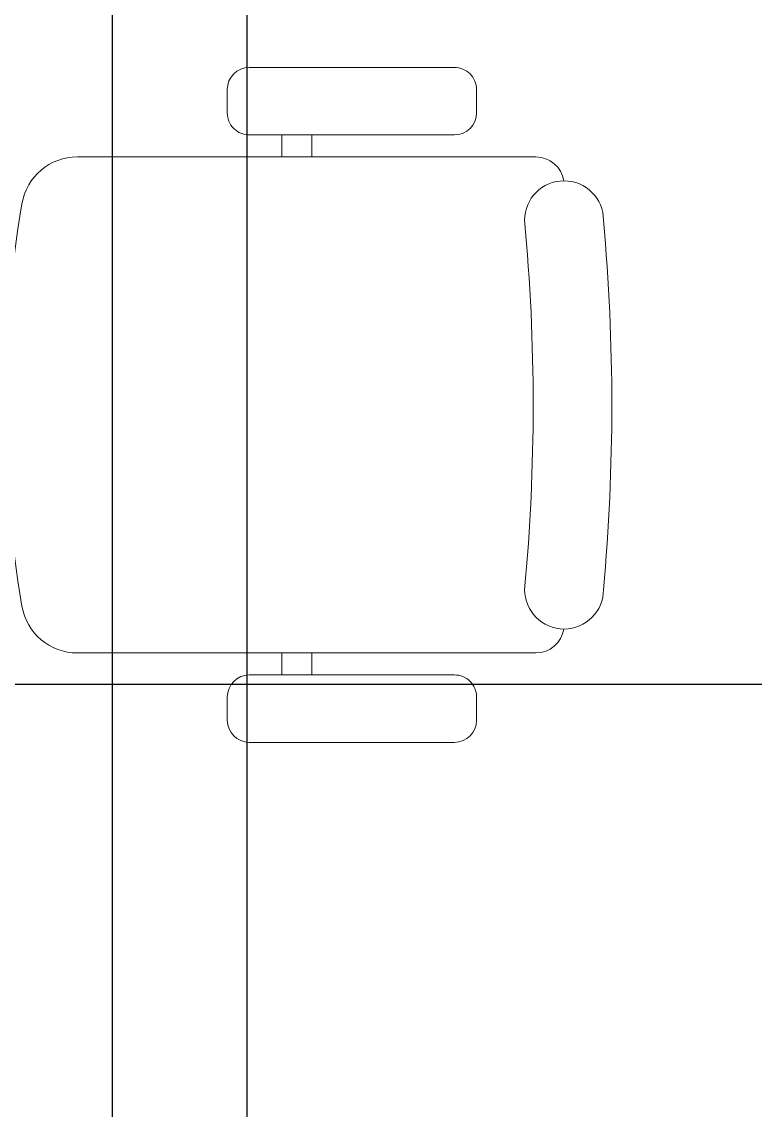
# Model space of a CAD drawing. Extents: x -12260 to 304645, y -29287 to 19916.
# Drawn here: x 25615 to 26268, y 2261 to 3229 of the extents above; entities that cross this region are included whole.
import ezdxf

# ---------------------------------------------------------------- set-up
doc = ezdxf.new("R2010")
doc.units = 0
doc.header["$LTSCALE"] = 0.25
doc.linetypes.add('DASHDOT', pattern=[25.4, 12.7, -6.35, 0, -6.35])
doc.layers.add('01-First Floor$0$FALSE CEILING', color=251, linetype='Continuous')
for name, color, linetype, lineweight in [('01-First Floor$0$LOADING', 253, 'Continuous', 5), ('01-First Floor$0$NEW Wall', 166, 'Continuous', 5), ('E-LITE-CLNG-CNDT', 6, 'DASHDOT', 35)]:
    doc.layers.add(name, color=color, linetype=linetype, lineweight=lineweight)

# ---------------------------------------------------------------- blocks, each defined once
blk = doc.blocks.new('*X76')
at = {"color": 0}
for p, q in [((5, 3), (5, 3)), ((5, 3), (5, 3)), ((5, 3), (5, 3)), ((5, 3), (5, 3)), ((5, 3), (5, 3)), ((5, 3), (5, 3)), ((5, 3), (5, 3)), ((5, 3), (5, 3)), ((5, 3), (5, 3)), ((5, 3), (5, 3)), ((5, 3), (5, 3)), ((5, 3), (5, 3)), ((5, 3), (5, 3)), ((5, 3), (5, 3)), ((5, 3), (5, 3)), ((5, 3), (5, 3)), ((5, 3), (5, 3)), ((5, 3), (5, 3)), ((5, 3), (5, 3)), ((5, 3), (5, 3)), ((5, 3), (5, 3)), ((5, 3), (5, 3)), ((5, 3), (5, 3)), ((5, 3), (5, 3)), ((5, 3), (5, 3)), ((5, 3), (5, 3)), ((5, 3), (5, 3)), ((5, 3), (5, 3)), ((5, 3), (5, 3)), ((5, 3), (5, 3)), ((5, 3), (5, 3)), ((5, 3), (5, 3)), ((5, 3), (5, 3)), ((5, 3), (5, 3)), ((5, 3), (5, 3)), ((5, 3), (5, 3)), ((5, 3), (5, 3)), ((5, 3), (5, 3)), ((5, 3), (5, 3)), ((5, 3), (5, 3)), ((5, 3), (5, 3)), ((5, 3), (5, 3)), ((5, 3), (5, 3)), ((5, 3), (5, 3)), ((5, 3), (5, 3)), ((5, 3), (5, 3)), ((5, 3), (5, 3)), ((5, 3), (5, 3)), ((5, 3), (5, 3)), ((5, 3), (5, 3)), ((5, 3), (5, 3)), ((5, 3), (5, 3)), ((5, 3), (5, 3)), ((5, 3), (5, 3)), ((5, 3), (5, 3)), ((5, 3), (5, 3)), ((5, 3), (5, 3)), ((5, 3), (5, 3)), ((5, 3), (5, 3)), ((5, 3), (5, 3)), ((5, 3), (5, 3)), ((5, 3), (5, 3)), ((5, 3), (5, 3)), ((5, 3), (5, 3)), ((5, 3), (5, 3)), ((5, 3), (5, 3)), ((6, 3), (5, 3)), ((5, 3), (5, 3)), ((6, 3), (5, 3)), ((5, 3), (5, 3)), ((6, 3), (5, 3)), ((5, 3), (5, 3)), ((6, 3), (5, 3)), ((5, 3), (5, 3)), ((5, 3), (5, 3)), ((5, 3), (5, 3)), ((5, 3), (5, 3)), ((5, 3), (5, 3)), ((5, 3), (5, 3)), ((5, 3), (5, 3)), ((5, 3), (5, 3)), ((5, 3), (5, 3)), ((5, 3), (5, 3)), ((5, 3), (5, 3)), ((5, 3), (5, 3)), ((5, 3), (5, 3)), ((5, 3), (5, 3)), ((5, 3), (5, 3)), ((5, 3), (5, 3)), ((5, 3), (5, 3)), ((5, 3), (5, 3)), ((5, 3), (5, 3)), ((5, 3), (5, 3)), ((5, 3), (5, 3)), ((5, 3), (5, 3)), ((5, 3), (5, 3)), ((6, 3), (6, 3)), ((6, 3), (6, 3)), ((6, 3), (6, 3)), ((6, 3), (6, 3)), ((6, 3), (6, 3)), ((6, 3), (6, 3)), ((6, 3), (6, 3)), ((6, 3), (6, 3)), ((6, 3), (6, 3)), ((6, 3), (6, 3)), ((6, 3), (6, 3)), ((6, 3), (6, 3)), ((6, 3), (6, 3)), ((6, 3), (6, 3)), ((6, 3), (6, 3)), ((6, 3), (6, 3)), ((6, 3), (6, 3)), ((6, 3), (6, 3)), ((6, 3), (6, 3)), ((6, 3), (6, 3)), ((6, 3), (6, 3)), ((6, 3), (6, 3)), ((6, 3), (6, 3)), ((6, 3), (6, 3)), ((6, 3), (6, 3)), ((6, 3), (6, 3)), ((6, 3), (6, 3)), ((6, 3), (6, 3)), ((6, 3), (6, 3)), ((6, 3), (6, 3)), ((6, 3), (6, 3)), ((6, 3), (6, 3)), ((6, 3), (6, 3)), ((6, 3), (6, 3)), ((6, 3), (6, 3)), ((6, 3), (6, 3)), ((6, 3), (6, 3)), ((6, 3), (6, 3)), ((6, 3), (6, 3)), ((6, 3), (6, 3)), ((6, 3), (6, 3)), ((6, 3), (6, 3)), ((6, 3), (6, 3)), ((6, 3), (6, 3)), ((6, 3), (6, 3)), ((6, 3), (6, 3)), ((6, 3), (6, 3)), ((6, 3), (6, 3)), ((6, 3), (6, 3)), ((6, 3), (6, 3)), ((6, 3), (6, 3)), ((6, 3), (6, 3)), ((6, 3), (6, 3)), ((6, 3), (6, 3)), ((6, 3), (6, 3)), ((6, 3), (6, 3)), ((6, 3), (6, 3)), ((6, 3), (6, 3)), ((6, 3), (6, 3)), ((6, 3), (6, 3)), ((6, 3), (6, 3)), ((6, 3), (6, 3)), ((6, 3), (6, 3)), ((6, 3), (6, 3)), ((6, 3), (6, 3)), ((6, 3), (6, 3)), ((6, 3), (6, 3)), ((6, 3), (6, 3)), ((6, 3), (6, 3)), ((6, 3), (6, 3)), ((6, 3), (6, 3)), ((6, 3), (6, 3)), ((6, 3), (6, 3)), ((6, 3), (6, 3)), ((6, 3), (6, 3)), ((6, 3), (6, 3)), ((6, 3), (6, 3)), ((6, 3), (6, 3)), ((6, 3), (6, 3)), ((6, 3), (6, 3)), ((6, 3), (6, 3)), ((6, 3), (6, 3)), ((6, 3), (6, 3)), ((6, 3), (6, 3)), ((6, 3), (6, 3)), ((6, 3), (6, 3)), ((6, 3), (6, 3)), ((6, 3), (6, 3)), ((6, 3), (6, 3)), ((6, 3), (6, 3)), ((6, 3), (6, 3)), ((6, 3), (6, 3)), ((6, 3), (6, 3)), ((6, 3), (6, 3)), ((6, 3), (6, 3)), ((6, 3), (6, 3)), ((6, 3), (6, 3)), ((6, 3), (6, 3)), ((6, 3), (6, 3)), ((6, 3), (6, 3)), ((6, 3), (6, 3)), ((6, 3), (6, 3)), ((6, 3), (6, 3)), ((6, 3), (6, 3)), ((6, 3), (6, 3)), ((6, 3), (6, 3)), ((6, 3), (6, 3)), ((6, 3), (6, 3)), ((6, 3), (6, 3)), ((6, 3), (6, 3)), ((6, 3), (6, 3)), ((6, 3), (6, 3)), ((6, 3), (6, 3)), ((6, 3), (6, 3)), ((6, 3), (6, 3)), ((6, 3), (6, 3)), ((6, 3), (6, 3)), ((6, 3), (6, 3)), ((6, 3), (6, 3)), ((6, 3), (6, 3)), ((6, 3), (6, 3)), ((6, 3), (6, 3)), ((6, 3), (6, 3)), ((6, 3), (6, 3)), ((6, 3), (6, 3)), ((6, 3), (6, 3)), ((6, 3), (6, 3)), ((6, 3), (6, 3)), ((6, 3), (6, 3)), ((6, 3), (6, 3)), ((6, 3), (6, 3)), ((6, 3), (6, 3)), ((6, 3), (6, 3)), ((6, 3), (6, 3)), ((6, 3), (6, 3)), ((6, 3), (6, 3)), ((6, 3), (6, 3)), ((6, 3), (6, 3)), ((6, 3), (6, 3)), ((6, 3), (6, 3)), ((6, 3), (6, 3)), ((6, 3), (6, 3)), ((6, 3), (6, 3)), ((6, 3), (6, 3)), ((6, 3), (6, 3)), ((6, 3), (6, 3)), ((6, 3), (6, 3)), ((6, 3), (6, 3)), ((6, 3), (6, 3)), ((6, 3), (6, 3)), ((6, 3), (6, 3)), ((6, 3), (6, 3)), ((6, 3), (6, 3)), ((6, 3), (6, 3)), ((6, 3), (6, 3)), ((6, 3), (6, 3)), ((6, 3), (6, 3)), ((6, 3), (6, 3)), ((6, 3), (6, 3)), ((6, 3), (6, 3)), ((6, 3), (6, 3)), ((6, 3), (6, 3)), ((6, 3), (6, 3)), ((6, 3), (6, 3)), ((6, 3), (6, 3)), ((6, 3), (6, 3)), ((6, 3), (6, 3)), ((6, 3), (6, 3)), ((6, 3), (6, 3)), ((6, 3), (6, 3)), ((6, 3), (6, 3)), ((6, 3), (6, 3)), ((6, 3), (6, 3)), ((6, 3), (6, 3)), ((6, 3), (6, 3)), ((6, 3), (6, 3)), ((6, 3), (6, 3)), ((6, 3), (6, 3)), ((6, 3), (6, 3)), ((6, 3), (6, 3)), ((6, 3), (6, 3)), ((6, 3), (6, 3)), ((6, 3), (6, 3)), ((6, 3), (6, 3)), ((6, 3), (6, 3)), ((6, 3), (6, 3)), ((6, 3), (6, 3)), ((6, 3), (6, 3)), ((6, 3), (6, 3)), ((6, 3), (6, 3)), ((6, 3), (6, 3)), ((6, 3), (6, 3)), ((6, 3), (6, 3)), ((6, 3), (6, 3)), ((6, 3), (6, 3)), ((6, 3), (6, 3)), ((6, 3), (6, 3)), ((6, 3), (6, 3)), ((6, 3), (6, 3)), ((6, 3), (6, 3)), ((6, 3), (6, 3)), ((6, 3), (6, 3)), ((6, 3), (6, 3)), ((6, 3), (6, 3)), ((6, 3), (5, 3)), ((6, 3), (5, 3)), ((6, 3), (5, 3)), ((6, 3), (5, 3)), ((6, 3), (5, 3)), ((6, 3), (6, 3)), ((6, 3), (6, 3)), ((6, 3), (6, 3)), ((6, 3), (6, 3)), ((6, 3), (6, 3)), ((6, 3), (6, 3)), ((6, 3), (6, 3)), ((6, 3), (6, 3)), ((6, 3), (6, 3)), ((6, 3), (6, 3)), ((6, 3), (6, 3)), ((6, 3), (6, 3)), ((6, 3), (6, 3)), ((6, 3), (6, 3)), ((6, 3), (6, 3)), ((6, 3), (6, 3)), ((6, 3), (6, 3)), ((6, 3), (6, 3)), ((6, 3), (6, 3)), ((6, 3), (6, 3)), ((6, 3), (6, 3)), ((6, 3), (6, 3)), ((6, 3), (6, 3)), ((6, 3), (6, 3)), ((6, 3), (6, 3)), ((6, 3), (6, 3)), ((6, 3), (6, 3)), ((6, 3), (6, 3)), ((6, 3), (6, 3)), ((6, 3), (6, 3)), ((6, 3), (6, 3)), ((6, 3), (6, 3)), ((6, 3), (6, 3)), ((6, 3), (6, 3)), ((6, 3), (6, 3)), ((6, 3), (6, 3)), ((6, 3), (6, 3)), ((6, 3), (6, 3)), ((6, 3), (6, 3)), ((6, 3), (6, 3)), ((6, 3), (6, 3)), ((6, 3), (6, 3)), ((6, 3), (6, 3)), ((6, 3), (6, 3)), ((6, 3), (6, 3)), ((6, 3), (6, 3)), ((6, 3), (6, 3)), ((6, 3), (6, 3)), ((6, 3), (6, 3)), ((6, 3), (6, 3)), ((6, 3), (6, 3)), ((6, 3), (6, 3)), ((6, 3), (6, 3)), ((6, 3), (6, 3)), ((6, 3), (6, 3)), ((6, 3), (6, 3)), ((6, 3), (6, 3)), ((6, 3), (6, 3)), ((6, 3), (6, 3)), ((6, 3), (6, 3)), ((6, 3), (6, 3)), ((6, 3), (6, 3)), ((6, 3), (6, 3)), ((6, 3), (6, 3)), ((6, 3), (6, 3)), ((6, 3), (6, 3)), ((6, 3), (6, 3)), ((6, 3), (6, 3)), ((6, 3), (6, 3)), ((6, 3), (6, 3)), ((6, 3), (6, 3)), ((6, 3), (6, 3)), ((6, 3), (6, 3)), ((6, 3), (6, 3)), ((6, 3), (6, 3)), ((6, 3), (6, 3)), ((6, 3), (6, 3)), ((6, 3), (6, 3)), ((6, 3), (6, 3)), ((6, 3), (6, 3)), ((6, 3), (6, 3)), ((6, 3), (6, 3)), ((6, 3), (6, 3)), ((6, 3), (6, 3)), ((6, 3), (6, 3)), ((6, 3), (6, 3)), ((6, 3), (6, 3)), ((6, 3), (6, 3)), ((6, 3), (6, 3)), ((6, 3), (6, 3)), ((6, 3), (6, 3)), ((6, 3), (6, 3)), ((6, 3), (6, 3)), ((6, 3), (6, 3)), ((6, 3), (6, 3)), ((6, 3), (6, 3)), ((6, 3), (6, 3)), ((6, 3), (6, 3)), ((6, 3), (6, 3)), ((6, 3), (6, 3)), ((6, 3), (6, 3)), ((6, 3), (6, 3)), ((6, 3), (6, 3)), ((6, 3), (6, 3)), ((6, 3), (6, 3)), ((6, 3), (6, 3)), ((6, 3), (6, 3)), ((6, 3), (6, 3)), ((6, 3), (6, 3)), ((6, 3), (6, 3)), ((6, 3), (6, 3)), ((6, 3), (6, 3)), ((6, 3), (6, 3)), ((6, 3), (6, 3)), ((6, 3), (6, 3)), ((6, 3), (6, 3)), ((6, 3), (6, 3)), ((6, 3), (6, 3)), ((6, 3), (6, 3)), ((6, 3), (6, 3)), ((6, 3), (6, 3)), ((6, 3), (6, 3)), ((6, 3), (6, 3)), ((6, 3), (6, 3)), ((6, 3), (6, 3)), ((6, 3), (6, 3)), ((6, 3), (6, 3)), ((6, 3), (6, 3)), ((6, 3), (6, 3)), ((6, 3), (6, 3)), ((6, 3), (6, 3)), ((6, 3), (6, 3)), ((6, 3), (6, 3)), ((6, 3), (6, 3)), ((6, 3), (6, 3)), ((6, 3), (6, 3)), ((6, 3), (6, 3)), ((6, 3), (6, 3)), ((6, 3), (6, 3)), ((6, 3), (6, 3)), ((6, 3), (6, 3)), ((6, 3), (6, 3)), ((6, 3), (6, 3)), ((6, 3), (6, 3)), ((6, 3), (6, 3)), ((6, 3), (6, 3)), ((6, 3), (6, 3)), ((6, 3), (6, 3)), ((6, 3), (6, 3)), ((6, 3), (6, 3)), ((6, 3), (6, 3)), ((6, 3), (6, 3)), ((6, 3), (6, 3)), ((6, 3), (6, 3)), ((6, 3), (6, 3)), ((6, 3), (6, 3)), ((6, 3), (6, 3)), ((6, 3), (6, 3)), ((6, 3), (6, 3)), ((6, 3), (6, 3)), ((6, 3), (6, 3)), ((6, 3), (6, 3)), ((6, 3), (6, 3)), ((6, 3), (6, 3)), ((6, 3), (6, 3)), ((6, 3), (6, 3)), ((6, 3), (6, 3)), ((6, 3), (6, 3)), ((6, 3), (6, 3)), ((6, 3), (6, 3)), ((6, 3), (6, 3)), ((6, 3), (6, 3)), ((6, 3), (6, 3)), ((6, 3), (6, 3)), ((6, 3), (6, 3)), ((6, 3), (6, 3)), ((6, 3), (6, 3)), ((6, 3), (6, 3)), ((6, 3), (6, 3)), ((6, 3), (6, 3)), ((6, 3), (6, 3)), ((6, 3), (6, 3)), ((6, 3), (6, 3)), ((6, 3), (6, 3)), ((6, 3), (6, 3)), ((6, 3), (6, 3)), ((6, 3), (6, 3)), ((6, 3), (6, 3)), ((6, 3), (6, 3)), ((6, 3), (6, 3)), ((6, 3), (6, 3)), ((6, 3), (6, 3)), ((6, 3), (6, 3)), ((6, 3), (6, 3)), ((6, 3), (6, 3)), ((6, 3), (6, 3)), ((6, 3), (6, 3)), ((6, 3), (6, 3)), ((6, 3), (6, 3)), ((6, 3), (6, 3)), ((6, 3), (6, 3)), ((6, 3), (6, 3)), ((6, 3), (6, 3)), ((6, 3), (6, 3)), ((6, 3), (6, 3)), ((6, 3), (6, 3)), ((6, 3), (6, 3)), ((6, 3), (6, 3)), ((6, 3), (6, 3)), ((6, 3), (6, 3)), ((6, 3), (6, 3)), ((6, 3), (6, 3)), ((6, 3), (6, 3)), ((6, 3), (6, 3)), ((6, 3), (6, 3)), ((6, 3), (6, 3)), ((6, 3), (6, 3)), ((6, 3), (6, 3)), ((6, 3), (6, 3)), ((6, 3), (6, 3)), ((6, 3), (6, 3)), ((6, 3), (6, 3)), ((6, 3), (6, 3)), ((6, 3), (6, 3)), ((6, 3), (6, 3)), ((6, 3), (6, 3)), ((6, 3), (6, 3)), ((6, 3), (6, 3)), ((6, 3), (6, 3)), ((6, 3), (6, 3)), ((6, 3), (6, 3)), ((6, 3), (6, 3)), ((6, 3), (6, 3)), ((6, 3), (6, 3)), ((6, 3), (6, 3)), ((6, 3), (6, 3)), ((6, 3), (6, 3)), ((6, 3), (6, 3)), ((6, 3), (6, 3)), ((6, 3), (6, 3)), ((6, 3), (6, 3)), ((6, 3), (6, 3)), ((6, 3), (6, 3)), ((6, 3), (6, 3)), ((6, 3), (6, 3)), ((6, 3), (6, 3)), ((6, 3), (6, 3)), ((6, 3), (6, 3)), ((6, 3), (6, 3)), ((6, 3), (6, 3)), ((6, 3), (6, 3)), ((6, 3), (6, 3)), ((6, 3), (6, 3)), ((6, 3), (6, 3)), ((6, 3), (6, 3)), ((6, 3), (6, 3)), ((6, 3), (6, 3)), ((6, 3), (6, 3)), ((6, 3), (6, 3)), ((6, 3), (6, 3)), ((6, 3), (6, 3)), ((6, 3), (6, 3)), ((6, 3), (6, 3)), ((6, 3), (6, 3)), ((6, 3), (6, 3)), ((6, 3), (6, 3)), ((6, 3), (6, 3)), ((6, 3), (6, 3)), ((6, 3), (6, 3)), ((6, 3), (6, 3)), ((6, 3), (6, 3)), ((6, 3), (6, 3)), ((6, 3), (6, 3)), ((6, 3), (6, 3)), ((6, 3), (6, 3)), ((6, 3), (6, 3)), ((6, 3), (6, 3)), ((6, 3), (6, 3)), ((6, 3), (6, 3)), ((6, 3), (6, 3)), ((6, 3), (6, 3)), ((6, 3), (6, 3)), ((6, 3), (6, 3)), ((6, 3), (6, 3)), ((6, 3), (6, 3)), ((6, 3), (6, 3)), ((6, 3), (6, 3)), ((6, 3), (6, 3)), ((6, 3), (6, 3)), ((6, 3), (6, 3)), ((6, 3), (6, 3)), ((6, 3), (6, 3)), ((6, 3), (6, 3)), ((6, 3), (6, 3)), ((6, 3), (6, 3)), ((6, 3), (6, 3)), ((6, 3), (6, 3)), ((6, 3), (6, 3)), ((6, 3), (6, 3)), ((6, 3), (6, 3)), ((6, 3), (6, 3)), ((6, 3), (6, 3)), ((6, 3), (6, 3)), ((6, 3), (6, 3)), ((6, 3), (6, 3)), ((6, 3), (6, 3)), ((6, 3), (6, 3)), ((6, 3), (6, 3)), ((6, 3), (6, 3)), ((6, 3), (6, 3)), ((6, 3), (6, 3)), ((6, 3), (6, 3)), ((6, 3), (6, 3)), ((6, 3), (6, 3)), ((6, 3), (6, 3)), ((6, 3), (6, 3)), ((6, 3), (6, 3))]:
    blk.add_line(p, q, dxfattribs=at)
blk = doc.blocks.new('*X77')
at = {"color": 0}
for p, q in [((13, 1), (13, 1)), ((13, 1), (13, 1)), ((13, 1), (13, 1)), ((13, 1), (13, 1)), ((13, 1), (13, 1)), ((13, 1), (13, 1)), ((13, 1), (13, 1)), ((13, 1), (13, 1)), ((13, 1), (13, 1)), ((13, 1), (13, 1)), ((13, 1), (13, 1)), ((13, 1), (13, 1)), ((13, 1), (13, 1)), ((13, 1), (13, 1)), ((13, 1), (13, 1)), ((13, 1), (14, 1)), ((13, 1), (14, 1)), ((13, 1), (14, 1)), ((13, 1), (13, 1)), ((13, 1), (13, 1)), ((13, 1), (13, 1)), ((13, 1), (13, 1)), ((13, 1), (13, 1)), ((13, 1), (13, 1)), ((13, 1), (13, 1)), ((13, 1), (13, 1)), ((13, 1), (13, 1)), ((13, 1), (13, 1)), ((13, 1), (13, 1)), ((13, 1), (13, 1)), ((13, 1), (13, 1)), ((13, 1), (13, 1)), ((13, 1), (13, 1)), ((13, 1), (13, 1)), ((13, 1), (13, 1)), ((13, 1), (13, 1)), ((13, 1), (13, 1)), ((13, 1), (13, 1)), ((13, 1), (13, 1)), ((13, 1), (13, 1)), ((13, 1), (13, 1)), ((13, 1), (13, 1)), ((13, 1), (13, 1)), ((13, 1), (13, 1)), ((13, 1), (13, 1)), ((13, 1), (13, 1)), ((13, 1), (13, 1)), ((13, 1), (13, 1)), ((13, 1), (13, 1)), ((13, 1), (13, 1)), ((13, 1), (13, 1)), ((13, 1), (13, 1)), ((13, 1), (13, 1)), ((13, 1), (13, 1)), ((13, 1), (13, 1)), ((13, 1), (13, 1)), ((13, 1), (13, 1)), ((13, 1), (13, 1)), ((13, 1), (13, 1)), ((13, 1), (13, 1)), ((13, 1), (13, 1)), ((13, 1), (13, 1)), ((13, 1), (13, 1)), ((13, 1), (13, 1)), ((13, 1), (13, 1)), ((13, 1), (13, 1)), ((13, 1), (13, 1)), ((13, 1), (13, 1)), ((13, 1), (13, 1)), ((13, 1), (13, 1)), ((13, 1), (13, 1)), ((13, 1), (13, 1)), ((13, 1), (13, 1)), ((13, 1), (13, 1)), ((13, 1), (13, 1)), ((13, 1), (13, 1)), ((13, 1), (13, 1)), ((13, 1), (13, 1)), ((13, 1), (13, 1)), ((13, 1), (13, 1)), ((13, 1), (13, 1)), ((13, 1), (13, 1)), ((13, 1), (13, 1)), ((13, 1), (13, 1)), ((13, 1), (13, 1)), ((13, 1), (13, 1)), ((13, 1), (13, 1)), ((13, 1), (13, 1)), ((13, 1), (13, 1)), ((13, 1), (13, 1)), ((13, 1), (13, 1)), ((13, 1), (13, 1)), ((13, 1), (13, 1)), ((13, 1), (13, 1)), ((13, 1), (13, 1)), ((13, 1), (13, 1)), ((13, 1), (13, 1)), ((13, 1), (13, 1)), ((13, 1), (13, 1)), ((13, 1), (13, 1)), ((13, 1), (13, 1)), ((13, 1), (13, 1)), ((13, 1), (13, 1)), ((13, 1), (13, 1)), ((13, 1), (13, 1)), ((13, 1), (13, 1)), ((13, 1), (13, 1)), ((13, 1), (13, 1)), ((13, 1), (13, 1)), ((13, 1), (13, 1)), ((13, 1), (13, 1)), ((13, 1), (13, 1)), ((13, 1), (13, 1)), ((13, 1), (13, 1)), ((13, 1), (13, 1)), ((13, 1), (13, 1)), ((13, 1), (13, 1)), ((13, 1), (13, 1)), ((13, 1), (13, 1)), ((13, 1), (13, 1)), ((13, 1), (13, 1)), ((13, 1), (13, 1)), ((13, 1), (13, 1)), ((13, 1), (14, 1)), ((13, 0), (13, 0)), ((13, 0), (13, 0)), ((13, 0), (13, 0)), ((13, 0), (13, 0)), ((13, 0), (13, 0)), ((13, 0), (13, 0)), ((13, 0), (13, 0)), ((13, 0), (13, 0)), ((13, 0), (13, 0)), ((13, 0), (13, 0)), ((13, 0), (13, 0)), ((13, 0), (13, 0)), ((13, 0), (13, 0)), ((13, 0), (13, 0)), ((13, 0), (13, 0)), ((13, 0), (13, 0)), ((13, 0), (13, 0)), ((13, 0), (13, 0)), ((13, 0), (13, 0)), ((13, 0), (13, 0)), ((13, 0), (13, 0)), ((13, 0), (13, 0)), ((13, 0), (13, 0)), ((13, 0), (13, 0)), ((13, 0), (13, 0)), ((13, 0), (13, 0)), ((13, 0), (13, 0)), ((13, 0), (13, 0)), ((13, 0), (13, 0)), ((13, 0), (13, 0)), ((13, 0), (13, 0)), ((13, 0), (13, 0)), ((13, 0), (13, 0)), ((13, 0), (13, 0)), ((13, 0), (13, 0)), ((13, 0), (13, 0)), ((13, 0), (13, 0)), ((13, 0), (13, 0)), ((13, 0), (13, 0)), ((13, 0), (13, 0)), ((13, 0), (13, 0)), ((13, 0), (13, 0)), ((13, 0), (13, 0)), ((13, 0), (13, 0)), ((13, 0), (13, 0)), ((13, 0), (13, 0)), ((13, 0), (13, 0)), ((13, 0), (13, 0)), ((13, 0), (14, 0)), ((13, 0), (14, 0)), ((13, 0), (13, 0)), ((13, 0), (14, 0)), ((14, 1), (14, 1)), ((14, 1), (14, 1)), ((14, 1), (14, 1)), ((14, 1), (14, 1)), ((14, 1), (14, 1)), ((14, 1), (14, 1)), ((14, 1), (14, 1)), ((14, 1), (14, 1)), ((14, 1), (14, 1)), ((14, 1), (14, 1)), ((14, 1), (14, 1)), ((14, 1), (14, 1)), ((14, 1), (14, 1)), ((14, 1), (14, 1)), ((14, 1), (14, 1)), ((14, 1), (14, 1)), ((14, 1), (14, 1)), ((14, 1), (14, 1)), ((14, 1), (14, 1)), ((14, 1), (14, 1)), ((14, 1), (14, 1)), ((14, 1), (14, 1)), ((14, 1), (14, 1)), ((14, 1), (14, 1)), ((14, 1), (14, 1)), ((14, 1), (14, 1)), ((14, 1), (14, 1)), ((14, 1), (14, 1)), ((14, 1), (14, 1)), ((14, 1), (14, 1)), ((14, 1), (14, 1)), ((14, 1), (14, 1)), ((14, 1), (14, 1)), ((14, 1), (14, 1)), ((14, 1), (14, 1)), ((14, 1), (14, 1)), ((14, 1), (14, 1)), ((14, 1), (14, 1)), ((14, 1), (14, 1)), ((14, 1), (14, 1)), ((14, 1), (14, 1)), ((14, 1), (14, 1)), ((14, 1), (14, 1)), ((14, 1), (14, 1)), ((14, 1), (14, 1)), ((14, 1), (14, 1)), ((14, 1), (14, 1)), ((14, 1), (14, 1)), ((14, 1), (14, 1)), ((14, 1), (14, 1)), ((14, 1), (14, 1)), ((14, 1), (14, 1)), ((14, 1), (14, 1)), ((14, 1), (14, 1)), ((14, 1), (14, 1)), ((14, 1), (14, 1)), ((14, 1), (14, 1)), ((14, 1), (14, 1)), ((14, 1), (14, 1)), ((14, 1), (14, 1)), ((14, 1), (14, 1)), ((14, 1), (14, 1)), ((14, 1), (14, 1)), ((14, 1), (14, 1)), ((14, 1), (14, 1)), ((14, 1), (14, 1)), ((14, 1), (14, 1)), ((14, 1), (14, 1)), ((14, 1), (14, 1)), ((14, 1), (14, 1)), ((14, 1), (14, 1)), ((14, 1), (14, 1)), ((14, 1), (14, 1)), ((14, 1), (14, 1)), ((14, 1), (14, 1)), ((14, 1), (14, 1)), ((14, 1), (14, 1)), ((14, 1), (14, 1)), ((14, 1), (14, 1)), ((14, 1), (14, 1)), ((14, 1), (14, 1)), ((14, 1), (14, 1)), ((14, 1), (14, 1)), ((14, 1), (14, 1)), ((14, 1), (14, 1)), ((14, 1), (14, 1)), ((14, 1), (14, 1)), ((14, 1), (14, 1)), ((14, 1), (14, 1)), ((14, 1), (14, 1)), ((14, 1), (14, 1)), ((14, 1), (14, 1)), ((14, 1), (14, 1)), ((14, 1), (14, 1)), ((14, 0), (14, 0)), ((14, 0), (14, 0)), ((14, 0), (14, 0)), ((14, 0), (14, 0)), ((14, 0), (14, 0)), ((14, 0), (14, 0)), ((14, 0), (14, 0)), ((14, 0), (14, 0)), ((14, 0), (14, 0)), ((14, 0), (14, 0)), ((14, 0), (14, 0)), ((14, 0), (14, 0)), ((14, 0), (14, 0)), ((14, 0), (14, 0)), ((14, 0), (14, 0)), ((14, 0), (14, 0)), ((14, 0), (14, 0)), ((14, 0), (14, 0)), ((14, 0), (14, 0)), ((14, 0), (14, 0)), ((14, 0), (14, 0)), ((14, 0), (14, 0)), ((14, 0), (14, 0)), ((14, 0), (14, 0)), ((14, 0), (14, 0)), ((14, 0), (14, 0)), ((14, 0), (14, 0)), ((14, 0), (14, 0)), ((14, 0), (14, 0)), ((14, 0), (14, 0)), ((14, 0), (14, 0)), ((14, 0), (14, 0)), ((14, 0), (14, 0)), ((14, 0), (14, 0)), ((14, 0), (14, 0)), ((14, 0), (14, 0)), ((14, 0), (14, 0)), ((14, 0), (14, 0)), ((14, 0), (14, 0)), ((14, 0), (14, 0)), ((14, 0), (14, 0)), ((14, 0), (14, 0)), ((14, 0), (14, 0)), ((14, 0), (14, 0)), ((14, 0), (14, 0)), ((14, 0), (14, 0)), ((14, 0), (14, 0)), ((14, 0), (14, 0)), ((13, 0), (13, 0)), ((13, 0), (14, 0)), ((13, 0), (13, 0)), ((13, 0), (14, 0)), ((13, 0), (13, 0)), ((13, 0), (14, 0)), ((13, 0), (13, 0)), ((13, 0), (13, 0)), ((13, 0), (13, 0)), ((13, 0), (13, 0)), ((13, 0), (14, 0)), ((13, 0), (13, 0)), ((13, 0), (14, 0)), ((13, 0), (13, 0)), ((13, 0), (14, 0)), ((13, 0), (13, 0)), ((13, 0), (14, 0)), ((13, 0), (13, 0)), ((13, 0), (14, 0)), ((13, 0), (13, 0)), ((13, 0), (14, 0)), ((13, 0), (13, 0)), ((13, 0), (14, 0)), ((13, 0), (13, 0)), ((13, 0), (13, 0)), ((13, 0), (13, 0)), ((13, 0), (14, 0)), ((13, 0), (13, 0)), ((13, 0), (14, 0)), ((13, 0), (13, 0)), ((13, 0), (14, 0)), ((13, 0), (13, 0)), ((13, 0), (14, 0)), ((13, 0), (13, 0)), ((13, 0), (13, 0)), ((13, 0), (13, 0)), ((13, 0), (13, 0)), ((13, 0), (13, 0)), ((13, 0), (13, 0)), ((13, 0), (13, 0)), ((13, 0), (13, 0)), ((13, 0), (13, 0)), ((13, 0), (13, 0)), ((13, 0), (13, 0)), ((13, 0), (13, 0)), ((13, 0), (13, 0)), ((13, 0), (13, 0)), ((13, 0), (13, 0)), ((13, 0), (13, 0)), ((13, 0), (13, 0)), ((13, 0), (13, 0)), ((13, 0), (13, 0)), ((13, 0), (13, 0)), ((13, 0), (13, 0)), ((13, 0), (13, 0)), ((13, 0), (13, 0)), ((13, 0), (13, 0)), ((13, 0), (13, 0)), ((13, 0), (13, 0)), ((13, 0), (13, 0)), ((13, 0), (13, 0)), ((13, 0), (13, 0)), ((13, 0), (13, 0)), ((13, 0), (13, 0)), ((13, -1), (13, -1)), ((13, -1), (13, -1)), ((13, -1), (13, -1)), ((13, -1), (13, -1)), ((13, -1), (13, -1)), ((13, -1), (14, -1)), ((13, -1), (13, -1)), ((14, 0), (14, 0)), ((14, 0), (14, 0)), ((14, 0), (14, 0)), ((14, 0), (14, 0)), ((14, 0), (14, 0)), ((14, 0), (14, 0)), ((14, 0), (14, 0)), ((14, 0), (14, 0)), ((14, 0), (14, 0)), ((14, 0), (14, 0)), ((14, 0), (14, 0)), ((14, 0), (14, 0)), ((14, 0), (14, 0)), ((14, 0), (14, 0)), ((14, 0), (14, 0)), ((13, 0), (14, 0)), ((14, 0), (14, 0)), ((14, 0), (14, 0)), ((14, 0), (14, 0)), ((14, 0), (14, 0)), ((14, 0), (14, 0)), ((14, 0), (14, 0)), ((14, 0), (14, 0)), ((14, 0), (14, 0)), ((14, 0), (14, 0)), ((14, 0), (14, 0)), ((14, 0), (14, 0)), ((14, 0), (14, 0)), ((14, 0), (14, 0)), ((14, 0), (14, 0)), ((14, 0), (14, 0)), ((14, 0), (14, 0)), ((14, 0), (14, 0)), ((14, 0), (14, 0)), ((14, 0), (14, 0)), ((14, 0), (14, 0)), ((14, 0), (14, 0)), ((14, 0), (14, 0)), ((14, 0), (14, 0)), ((14, 0), (14, 0)), ((14, 0), (14, 0)), ((14, 0), (14, 0)), ((14, 0), (14, 0)), ((14, 0), (14, 0)), ((14, 0), (14, 0)), ((14, 0), (14, 0)), ((14, 0), (14, 0)), ((14, 0), (14, 0)), ((14, 0), (14, 0)), ((14, 0), (14, 0)), ((14, -1), (14, -1)), ((14, -1), (14, -1)), ((14, -1), (14, -1)), ((14, -1), (14, -1)), ((14, -1), (14, -1))]:
    blk.add_line(p, q, dxfattribs=at)
blk = doc.blocks.new('01-First Floor$0$GF21018-P')
at = {"color": 0}
for p, q in [((-0.2207, 0.47563), (-0.2207, 0.0675)), ((0.22049, 0.47563), (0.22049, 0.0675)), ((-0.2806, 0.34221), (-0.25983, 0.34221)), ((0.25963, 0.34221), (0.2804, 0.34221)), ((-0.30021, 0.32259), (-0.30021, 0.14)), ((-0.24021, 0.32259), (-0.24021, 0.14)), ((0.24001, 0.32259), (0.24001, 0.14)), ((0.30001, 0.32259), (0.30001, 0.14)), ((-0.24021, 0.29372), (-0.2207, 0.29372)), ((0.22049, 0.29372), (0.24001, 0.29372)), ((-0.24021, 0.26708), (-0.2207, 0.26708)), ((0.22049, 0.26708), (0.24001, 0.26708)), ((-0.2806, 0.12039), (-0.25983, 0.12039)), ((0.25963, 0.12039), (0.2804, 0.12039))]:
    blk.add_line(p, q, dxfattribs=at)
for points in [[(0.24001, 0.29372), (0.24001, 0.29372), (0.24001, 0.29372), (0.24001, 0.29372), (0.24001, 0.29372), (0.24001, 0.29372), (0.24001, 0.29372), (0.24001, 0.29372), (0.24001, 0.29372), (0.24001, 0.29372), (0.24001, 0.29372), (0.24001, 0.29372), (0.24001, 0.29372), (0.24001, 0.29372), (0.24001, 0.29372), (0.24001, 0.29372), (0.24001, 0.29372), (0.24001, 0.29372), (0.24001, 0.29372), (0.24001, 0.29372), (0.24001, 0.29372), (0.24001, 0.29372), (0.24001, 0.29372), (0.24001, 0.29372), (0.24001, 0.29372), (0.24001, 0.29372), (0.24001, 0.29372), (0.24001, 0.29372), (0.24001, 0.29372), (0.24001, 0.29372), (0.24001, 0.29372), (0.24001, 0.29372), (0.24001, 0.29372), (0.24001, 0.29372), (0.24001, 0.29372), (0.24001, 0.29372), (0.24001, 0.29372), (0.24001, 0.29372), (0.24001, 0.29372), (0.24001, 0.29372), (0.24001, 0.29372), (0.24001, 0.29372), (0.24001, 0.29372), (0.24001, 0.29372), (0.24001, 0.29372), (0.24001, 0.29372), (0.24001, 0.29372), (0.24001, 0.29372), (0.24001, 0.29372), (0.24001, 0.29372), (0.24001, 0.29372), (0.24001, 0.29372), (0.24001, 0.29372), (0.24001, 0.29372), (0.24001, 0.29372), (0.24001, 0.29372), (0.24001, 0.29372), (0.24001, 0.29372), (0.24001, 0.29372), (0.24001, 0.29372), (0.24001, 0.29372), (0.24001, 0.29372), (0.24001, 0.29372), (0.24001, 0.29372), (0.24001, 0.29372), (0.24001, 0.29372), (0.24001, 0.29372), (0.24001, 0.29372), (0.24001, 0.29372), (0.24001, 0.29372), (0.24001, 0.29372), (0.24001, 0.29372), (0.24001, 0.29372), (0.24001, 0.29372), (0.24001, 0.29372), (0.24001, 0.29372), (0.24001, 0.29372), (0.24001, 0.29372), (0.24001, 0.29372), (0.24001, 0.29372), (0.24001, 0.29372), (0.24001, 0.29372), (0.24001, 0.29372), (0.24001, 0.29372), (0.24001, 0.29372), (0.24001, 0.29372), (0.24001, 0.29372), (0.24001, 0.29372), (0.24001, 0.29372), (0.24001, 0.29372), (0.24001, 0.29372), (0.24001, 0.29372), (0.24001, 0.29372), (0.24001, 0.29372), (0.24001, 0.29372), (0.24001, 0.29372), (0.24001, 0.29372), (0.24001, 0.29372), (0.24001, 0.29372), (0.24001, 0.29372), (0.24001, 0.29372), (0.24001, 0.29372), (0.24001, 0.29372), (0.24001, 0.29372), (0.24001, 0.29372), (0.24001, 0.29372), (0.24001, 0.29372), (0.24001, 0.29372), (0.24001, 0.29372), (0.24001, 0.29372), (0.24001, 0.29372), (0.24001, 0.29372), (0.24001, 0.29372), (0.24001, 0.29372), (0.24001, 0.29372), (0.24001, 0.29372), (0.24001, 0.29372), (0.24001, 0.29372), (0.24001, 0.29372), (0.24001, 0.29372), (0.24001, 0.29372), (0.24001, 0.29372), (0.24001, 0.29372), (0.24001, 0.29372), (0.24001, 0.29372), (0.24001, 0.29372), (0.24001, 0.29372), (0.24001, 0.29372), (0.24001, 0.29372), (0.24001, 0.29372), (0.24001, 0.29372), (0.24001, 0.29372), (0.24001, 0.29372), (0.24001, 0.29372), (0.24001, 0.29372), (0.24001, 0.29372), (0.24001, 0.29372), (0.24001, 0.29372), (0.24001, 0.29372), (0.24001, 0.29372), (0.24001, 0.29372), (0.24001, 0.29372), (0.24001, 0.29372), (0.24001, 0.29372), (0.24001, 0.29372), (0.24001, 0.29372), (0.24001, 0.29372), (0.24001, 0.29372), (0.24001, 0.29372), (0.24001, 0.29372), (0.24001, 0.29372), (0.24001, 0.29372), (0.24001, 0.29372), (0.24001, 0.29372), (0.24001, 0.29372), (0.24001, 0.29372), (0.24001, 0.29372), (0.24001, 0.29372), (0.24001, 0.29372), (0.24001, 0.29372), (0.24001, 0.29372), (0.24001, 0.29372), (0.24001, 0.29372), (0.24001, 0.29372), (0.24001, 0.29372), (0.24001, 0.29372), (0.24001, 0.29372), (0.24001, 0.29372), (0.24001, 0.29372), (0.24001, 0.29372), (0.24001, 0.29372), (0.24001, 0.29372), (0.24001, 0.29372), (0.24001, 0.29372), (0.24001, 0.29372), (0.24001, 0.29372), (0.24001, 0.29372), (0.24001, 0.29372), (0.24001, 0.29372), (0.24001, 0.29372), (0.24001, 0.29372), (0.24001, 0.29372), (0.24001, 0.29372), (0.24001, 0.29372), (0.24001, 0.29372), (0.24001, 0.29372), (0.24001, 0.29372), (0.24001, 0.29372), (0.24001, 0.29372), (0.24001, 0.29372), (0.24001, 0.29372), (0.24001, 0.29372), (0.24001, 0.29372), (0.24001, 0.29372), (0.24001, 0.29372), (0.24001, 0.29372), (0.24001, 0.29372), (0.24001, 0.29372), (0.24001, 0.29372), (0.24001, 0.29372), (0.24001, 0.29372), (0.24001, 0.29372), (0.24001, 0.29372), (0.24001, 0.29372), (0.24001, 0.29372), (0.24001, 0.29372), (0.24001, 0.29372), (0.24001, 0.29372), (0.24001, 0.29372), (0.24001, 0.29372), (0.24001, 0.29372), (0.24001, 0.29372), (0.24001, 0.29372), (0.24001, 0.29372), (0.24001, 0.29372), (0.24001, 0.29372), (0.24001, 0.29372), (0.24001, 0.29372), (0.24001, 0.29372), (0.24001, 0.29372), (0.24001, 0.29372), (0.24001, 0.29372), (0.24001, 0.29372), (0.24001, 0.29372), (0.24001, 0.29372), (0.24001, 0.29372), (0.24001, 0.29372), (0.24001, 0.29372), (0.24001, 0.29372), (0.24001, 0.29372), (0.24001, 0.29372), (0.24001, 0.29372), (0.24001, 0.29372), (0.24001, 0.29372), (0.24001, 0.29372), (0.24001, 0.29372), (0.24001, 0.29372), (0.24001, 0.29372), (0.24001, 0.29372), (0.24001, 0.29372), (0.24001, 0.29372), (0.24001, 0.29372), (0.24001, 0.29372), (0.24001, 0.29372), (0.24001, 0.29372), (0.24001, 0.29372), (0.24001, 0.29372), (0.24001, 0.29372), (0.24001, 0.29372), (0.24001, 0.29372), (0.24001, 0.29372), (0.24001, 0.29372), (0.24001, 0.29372), (0.24001, 0.29372), (0.24001, 0.29372), (0.24001, 0.29372), (0.24001, 0.29372), (0.24001, 0.29372), (0.24001, 0.29372), (0.24001, 0.29372), (0.24001, 0.29372), (0.24001, 0.29372), (0.24001, 0.29372), (0.24001, 0.29372), (0.24001, 0.29372), (0.24001, 0.29372), (0.24001, 0.29372), (0.24001, 0.29372), (0.24001, 0.29372), (0.24001, 0.29372), (0.24001, 0.29372), (0.24001, 0.29372), (0.24001, 0.29372), (0.24001, 0.29372), (0.24001, 0.29372), (0.24001, 0.29372), (0.24001, 0.29372)], [(0.24001, 0.29372), (0.24001, 0.29372), (0.24001, 0.29372), (0.24001, 0.29372), (0.24001, 0.29372), (0.24001, 0.29372), (0.24001, 0.29372), (0.24001, 0.29372), (0.24001, 0.29372), (0.24001, 0.29372), (0.24001, 0.29372), (0.24001, 0.29372), (0.24001, 0.29372), (0.24001, 0.29372), (0.24001, 0.29372), (0.24001, 0.29372), (0.24001, 0.29372), (0.24001, 0.29372), (0.24001, 0.29372), (0.24001, 0.29372), (0.24001, 0.29372), (0.24001, 0.29372), (0.24001, 0.29372), (0.24001, 0.29372), (0.24001, 0.29372), (0.24001, 0.29372), (0.24001, 0.29372), (0.24001, 0.29372), (0.24001, 0.29372), (0.24001, 0.29372), (0.24001, 0.29372), (0.24001, 0.29372), (0.24001, 0.29372), (0.24001, 0.29372), (0.24001, 0.29372), (0.24001, 0.29372), (0.24001, 0.29372), (0.24001, 0.29372), (0.24001, 0.29372), (0.24001, 0.29372), (0.24001, 0.29372), (0.24001, 0.29372), (0.24001, 0.29372), (0.24001, 0.29372), (0.24001, 0.29372), (0.24001, 0.29372), (0.24001, 0.29372), (0.24001, 0.29372), (0.24001, 0.29372), (0.24001, 0.29372), (0.24001, 0.29372), (0.24001, 0.29372), (0.24001, 0.29372), (0.24001, 0.29372), (0.24001, 0.29372), (0.24001, 0.29372), (0.24001, 0.29372), (0.24001, 0.29372), (0.24001, 0.29372), (0.24001, 0.29372), (0.24001, 0.29372), (0.24001, 0.29372), (0.24001, 0.29372), (0.24001, 0.29372), (0.24001, 0.29372), (0.24001, 0.29372), (0.24001, 0.29372), (0.24001, 0.29372), (0.24001, 0.29372), (0.24001, 0.29372), (0.24001, 0.29372), (0.24001, 0.29372), (0.24001, 0.29372), (0.24001, 0.29372), (0.24001, 0.29372), (0.24001, 0.29372), (0.24001, 0.29372), (0.24001, 0.29372), (0.24001, 0.29372), (0.24001, 0.29372), (0.24001, 0.29372), (0.24001, 0.29372), (0.24001, 0.29372), (0.24001, 0.29372), (0.24001, 0.29372), (0.24001, 0.29372), (0.24001, 0.29372), (0.24001, 0.29372), (0.24001, 0.29372), (0.24001, 0.29372), (0.24001, 0.29372), (0.24001, 0.29372), (0.24001, 0.29372), (0.24001, 0.29372), (0.24001, 0.29372), (0.24001, 0.29372), (0.24001, 0.29372), (0.24001, 0.29372), (0.24001, 0.29372), (0.24001, 0.29372), (0.24001, 0.29372), (0.24001, 0.29372), (0.24001, 0.29372), (0.24001, 0.29372), (0.24001, 0.29372), (0.24001, 0.29372), (0.24001, 0.29372), (0.24001, 0.29372), (0.24001, 0.29372), (0.24001, 0.29372), (0.24001, 0.29372), (0.24001, 0.29372), (0.24001, 0.29372), (0.24001, 0.29372), (0.24001, 0.29372), (0.24001, 0.29372), (0.24001, 0.29372), (0.24001, 0.29372), (0.24001, 0.29372), (0.24001, 0.29372), (0.24001, 0.29372), (0.24001, 0.29372), (0.24001, 0.29372), (0.24001, 0.29372), (0.24001, 0.29372), (0.24001, 0.29372), (0.24001, 0.29372), (0.24001, 0.29372), (0.24001, 0.29372), (0.24001, 0.29372), (0.24001, 0.29372), (0.24001, 0.29372), (0.24001, 0.29372), (0.24001, 0.29372), (0.24001, 0.29372), (0.24001, 0.29372), (0.24001, 0.29372), (0.24001, 0.29372), (0.24001, 0.29372), (0.24001, 0.29372), (0.24001, 0.29372), (0.24001, 0.29372), (0.24001, 0.29372), (0.24001, 0.29372), (0.24001, 0.29372), (0.24001, 0.29372), (0.24001, 0.29372), (0.24001, 0.29372), (0.24001, 0.29372), (0.24001, 0.29372), (0.24001, 0.29372), (0.24001, 0.29372), (0.24001, 0.29372), (0.24001, 0.29372), (0.24001, 0.29372), (0.24001, 0.29372), (0.24001, 0.29372), (0.24001, 0.29372), (0.24001, 0.29372), (0.24001, 0.29372), (0.24001, 0.29372), (0.24001, 0.29372), (0.24001, 0.29372), (0.24001, 0.29372), (0.24001, 0.29372), (0.24001, 0.29372), (0.24001, 0.29372), (0.24001, 0.29372), (0.24001, 0.29372), (0.24001, 0.29372), (0.24001, 0.29372), (0.24001, 0.29372), (0.24001, 0.29372), (0.24001, 0.29372), (0.24001, 0.29372), (0.24001, 0.29372), (0.24001, 0.29372), (0.24001, 0.29372), (0.24001, 0.29372), (0.24001, 0.29372), (0.24001, 0.29372), (0.24001, 0.29372), (0.24001, 0.29372), (0.24001, 0.29372), (0.24001, 0.29372), (0.24001, 0.29372), (0.24001, 0.29372), (0.24001, 0.29372), (0.24001, 0.29372), (0.24001, 0.29372), (0.24001, 0.29372), (0.24001, 0.29372), (0.24001, 0.29372), (0.24001, 0.29372), (0.24001, 0.29372), (0.24001, 0.29372), (0.24001, 0.29372), (0.24001, 0.29372), (0.24001, 0.29372), (0.24001, 0.29372), (0.24001, 0.29372), (0.24001, 0.29372), (0.24001, 0.29372), (0.24001, 0.29372), (0.24001, 0.29372), (0.24001, 0.29372), (0.24001, 0.29372), (0.24001, 0.29372), (0.24001, 0.29372), (0.24001, 0.29372), (0.24001, 0.29372), (0.24001, 0.29372), (0.24001, 0.29372), (0.24001, 0.29372), (0.24001, 0.29372), (0.24001, 0.29372), (0.24001, 0.29372), (0.24001, 0.29372), (0.24001, 0.29372)], [(0.24001, 0.29372), (0.24001, 0.29372), (0.24001, 0.29372), (0.24001, 0.29372), (0.24001, 0.29372), (0.24001, 0.29372), (0.24001, 0.29372), (0.24001, 0.29372), (0.24001, 0.29372), (0.24001, 0.29372), (0.24001, 0.29372), (0.24001, 0.29372), (0.24001, 0.29372), (0.24001, 0.29372), (0.24001, 0.29372), (0.24001, 0.29372), (0.24001, 0.29372), (0.24001, 0.29372), (0.24001, 0.29372), (0.24001, 0.29372), (0.24001, 0.29372), (0.24001, 0.29372), (0.24001, 0.29372), (0.24001, 0.29372), (0.24001, 0.29372), (0.24001, 0.29372), (0.24001, 0.29372), (0.24001, 0.29372), (0.24001, 0.29372), (0.24001, 0.29372), (0.24001, 0.29372), (0.24001, 0.29372), (0.24001, 0.29372), (0.24001, 0.29372), (0.24001, 0.29372), (0.24001, 0.29372), (0.24001, 0.29372), (0.24001, 0.29372), (0.24001, 0.29372), (0.24001, 0.29372), (0.24001, 0.29372), (0.24001, 0.29372), (0.24001, 0.29372), (0.24001, 0.29372), (0.24001, 0.29372), (0.24001, 0.29372), (0.24001, 0.29372), (0.24001, 0.29372), (0.24001, 0.29372), (0.24001, 0.29372), (0.24001, 0.29372), (0.24001, 0.29372), (0.24001, 0.29372), (0.24001, 0.29372), (0.24001, 0.29372), (0.24001, 0.29372), (0.24001, 0.29372), (0.24001, 0.29372), (0.24001, 0.29372), (0.24001, 0.29372), (0.24001, 0.29372), (0.24001, 0.29372), (0.24001, 0.29372), (0.24001, 0.29372), (0.24001, 0.29372), (0.24001, 0.29372), (0.24001, 0.29372), (0.24001, 0.29372), (0.24001, 0.29372), (0.24001, 0.29372), (0.24001, 0.29372), (0.24001, 0.29372), (0.24001, 0.29372), (0.24001, 0.29372), (0.24001, 0.29372), (0.24001, 0.29372), (0.24001, 0.29372), (0.24001, 0.29372), (0.24001, 0.29372), (0.24001, 0.29372), (0.24001, 0.29372), (0.24001, 0.29372), (0.24001, 0.29372), (0.24001, 0.29372), (0.24001, 0.29372), (0.24001, 0.29372), (0.24001, 0.29372), (0.24001, 0.29372), (0.24001, 0.29372), (0.24001, 0.29372), (0.24001, 0.29372), (0.24001, 0.29372), (0.24001, 0.29372), (0.24001, 0.29372), (0.24001, 0.29372), (0.24001, 0.29372), (0.24001, 0.29372), (0.24001, 0.29372), (0.24001, 0.29372), (0.24001, 0.29372), (0.24001, 0.29372), (0.24001, 0.29372), (0.24001, 0.29372), (0.24001, 0.29372), (0.24001, 0.29372), (0.24001, 0.29372), (0.24001, 0.29372), (0.24001, 0.29372), (0.24001, 0.29372), (0.24001, 0.29372), (0.24001, 0.29372), (0.24001, 0.29372), (0.24001, 0.29372), (0.24001, 0.29372), (0.24001, 0.29372), (0.24001, 0.29372), (0.24001, 0.29372), (0.24001, 0.29372), (0.24001, 0.29372), (0.24001, 0.29372), (0.24001, 0.29372), (0.24001, 0.29372), (0.24001, 0.29372), (0.24001, 0.29372), (0.24001, 0.29372), (0.24001, 0.29372), (0.24001, 0.29372), (0.24001, 0.29372), (0.24001, 0.29372), (0.24001, 0.29372), (0.24001, 0.29372), (0.24001, 0.29372), (0.24001, 0.29372), (0.24001, 0.29372), (0.24001, 0.29372), (0.24001, 0.29372), (0.24001, 0.29372), (0.24001, 0.29372), (0.24001, 0.29372), (0.24001, 0.29372), (0.24001, 0.29372), (0.24001, 0.29372), (0.24001, 0.29372), (0.24001, 0.29372), (0.24001, 0.29372), (0.24001, 0.29372), (0.24001, 0.29372), (0.24001, 0.29372), (0.24001, 0.29372), (0.24001, 0.29372), (0.24001, 0.29372), (0.24001, 0.29372), (0.24001, 0.29372), (0.24001, 0.29372), (0.24001, 0.29372), (0.24001, 0.29372), (0.24001, 0.29372), (0.24001, 0.29372), (0.24001, 0.29372), (0.24001, 0.29372), (0.24001, 0.29372), (0.24001, 0.29372), (0.24001, 0.29372), (0.24001, 0.29372), (0.24001, 0.29372), (0.24001, 0.29372), (0.24001, 0.29372), (0.24001, 0.29372), (0.24001, 0.29372), (0.24001, 0.29372), (0.24001, 0.29372), (0.24001, 0.29372), (0.24001, 0.29372), (0.24001, 0.29372), (0.24001, 0.29372), (0.24001, 0.29372), (0.24001, 0.29372), (0.24001, 0.29372), (0.24001, 0.29372), (0.24001, 0.29372), (0.24001, 0.29372), (0.24001, 0.29372), (0.24001, 0.29372), (0.24001, 0.29372), (0.24001, 0.29372), (0.24001, 0.29372), (0.24001, 0.29372), (0.24001, 0.29372), (0.24001, 0.29372), (0.24001, 0.29372), (0.24001, 0.29372), (0.24001, 0.29372), (0.24001, 0.29372), (0.24001, 0.29372), (0.24001, 0.29372), (0.24001, 0.29372), (0.24001, 0.29372), (0.24001, 0.29372), (0.24001, 0.29372), (0.24001, 0.29372), (0.24001, 0.29372), (0.24001, 0.29372), (0.24001, 0.29372), (0.24001, 0.29372), (0.24001, 0.29372), (0.24001, 0.29372), (0.24001, 0.29372), (0.24001, 0.29372), (0.24001, 0.29372), (0.24001, 0.29372), (0.24001, 0.29372), (0.24001, 0.29372), (0.24001, 0.29372), (0.24001, 0.29372)]]:
    blk.add_lwpolyline(points, close=True, dxfattribs=at)
for centre, radius, start, end in [((-0.0001, -0.52948), 1.06948, 80.36712, 99.63288), ((-0.1707, 0.47563), 0.05, 99.63288, 180), ((0.17049, 0.47563), 0.05, 0, 80.36712), ((-0.2806, 0.32259), 0.01962, 90, 180), ((-0.25983, 0.32259), 0.01962, 360, 90), ((0.25963, 0.32259), 0.01962, 90, 180), ((0.2804, 0.32259), 0.01962, 0, 90), ((-0.2806, 0.14), 0.01962, 180, 270), ((-0.25983, 0.14), 0.01962, 270, 360), ((0.25963, 0.14), 0.01962, 180, 270), ((0.2804, 0.14), 0.01962, 270, 0), ((-0.16429, 0.0425), 0.03511, 90, 270), ((0, 1.84674), 1.77674, 264.69456, 275.30527), ((0.16409, 0.0425), 0.03511, 270, 90), ((-0.1957, 0.0675), 0.025, 180, 261.47208), ((0.19549, 0.0675), 0.025, 278.52792, 360), ((0, 1.83136), 1.83136, 264.85322, 275.14698)]:
    blk.add_arc(centre, radius, start, end, dxfattribs=at)
at = {"layer": '01-First Floor$0$NEW Wall', "color": 0, "linetype": 'Continuous'}
for points in [[(0.24001, 0.29372), (0.24001, 0.29372), (0.24001, 0.29372), (0.24001, 0.29372), (0.24001, 0.29372), (0.24001, 0.29372), (0.24001, 0.29372), (0.24001, 0.29372)], [(0.24001, 0.29372), (0.24001, 0.29372), (0.24001, 0.29372), (0.24001, 0.29372), (0.24001, 0.29372), (0.24001, 0.29372), (0.24001, 0.29372)], [(0.24001, 0.29372), (0.24001, 0.29372), (0.24001, 0.29372), (0.24001, 0.29372), (0.24001, 0.29372), (0.24001, 0.29372), (0.24001, 0.29372), (0.24001, 0.29372), (0.24001, 0.29372)], [(0.24001, 0.29372), (0.24001, 0.29372), (0.24001, 0.29372), (0.24001, 0.29372), (0.24001, 0.29372), (0.24001, 0.29372), (0.24001, 0.29372), (0.24001, 0.29372), (0.24001, 0.29372), (0.24001, 0.29372)], [(0.24001, 0.29372), (0.24001, 0.29372), (0.24001, 0.29372), (0.24001, 0.29372), (0.24001, 0.29372), (0.24001, 0.29372), (0.24001, 0.29372), (0.24001, 0.29372), (0.24001, 0.29372), (0.24001, 0.29372), (0.24001, 0.29372), (0.24001, 0.29372), (0.24001, 0.29372), (0.24001, 0.29372), (0.24001, 0.29372)], [(0.24001, 0.29372), (0.24001, 0.29372), (0.24001, 0.29372), (0.24001, 0.29372), (0.24001, 0.29372), (0.24001, 0.29372), (0.24001, 0.29372), (0.24001, 0.29372), (0.24001, 0.29372), (0.24001, 0.29372)], [(0.24001, 0.29372), (0.24001, 0.29372), (0.24001, 0.29372), (0.24001, 0.29372), (0.24001, 0.29372), (0.24001, 0.29372), (0.24001, 0.29372), (0.24001, 0.29372), (0.24001, 0.29372), (0.24001, 0.29372)], [(0.24001, 0.29372), (0.24001, 0.29372), (0.24001, 0.29372), (0.24001, 0.29372), (0.24001, 0.29372), (0.24001, 0.29372), (0.24001, 0.29372), (0.24001, 0.29372), (0.24001, 0.29372), (0.24001, 0.29372)], [(0.24001, 0.29372), (0.24001, 0.29372), (0.24001, 0.29372), (0.24001, 0.29372), (0.24001, 0.29372), (0.24001, 0.29372), (0.24001, 0.29372), (0.24001, 0.29372), (0.24001, 0.29372), (0.24001, 0.29372), (0.24001, 0.29372), (0.24001, 0.29372), (0.24001, 0.29372), (0.24001, 0.29372), (0.24001, 0.29372), (0.24001, 0.29372), (0.24001, 0.29372), (0.24001, 0.29372)], [(0.24001, 0.29372), (0.24001, 0.29372), (0.24001, 0.29372), (0.24001, 0.29372), (0.24001, 0.29372), (0.24001, 0.29372), (0.24001, 0.29372), (0.24001, 0.29372), (0.24001, 0.29372), (0.24001, 0.29372), (0.24001, 0.29372), (0.24001, 0.29372)], [(0.24001, 0.29372), (0.24001, 0.29372), (0.24001, 0.29372), (0.24001, 0.29372), (0.24001, 0.29372), (0.24001, 0.29372), (0.24001, 0.29372)], [(0.24001, 0.29372), (0.24001, 0.29372), (0.24001, 0.29372), (0.24001, 0.29372), (0.24001, 0.29372), (0.24001, 0.29372), (0.24001, 0.29372), (0.24001, 0.29372), (0.24001, 0.29372), (0.24001, 0.29372), (0.24001, 0.29372), (0.24001, 0.29372), (0.24001, 0.29372), (0.24001, 0.29372), (0.24001, 0.29372), (0.24001, 0.29372), (0.24001, 0.29372), (0.24001, 0.29372), (0.24001, 0.29372), (0.24001, 0.29372), (0.24001, 0.29372), (0.24001, 0.29372), (0.24001, 0.29372), (0.24001, 0.29372), (0.24001, 0.29372), (0.24001, 0.29372), (0.24001, 0.29372), (0.24001, 0.29372), (0.24001, 0.29372), (0.24001, 0.29372), (0.24001, 0.29372), (0.24001, 0.29372), (0.24001, 0.29372), (0.24001, 0.29372), (0.24001, 0.29372), (0.24001, 0.29372), (0.24001, 0.29372), (0.24001, 0.29372), (0.24001, 0.29372), (0.24001, 0.29372), (0.24001, 0.29372), (0.24001, 0.29372), (0.24001, 0.29372), (0.24001, 0.29372), (0.24001, 0.29372), (0.24001, 0.29372), (0.24001, 0.29372), (0.24001, 0.29372), (0.24001, 0.29372), (0.24001, 0.29372), (0.24001, 0.29372), (0.24001, 0.29372), (0.24001, 0.29372), (0.24001, 0.29372), (0.24001, 0.29372), (0.24001, 0.29372), (0.24001, 0.29372), (0.24001, 0.29372), (0.24001, 0.29372), (0.24001, 0.29372), (0.24001, 0.29372), (0.24001, 0.29372), (0.24001, 0.29372), (0.24001, 0.29372), (0.24001, 0.29372), (0.24001, 0.29372), (0.24001, 0.29372), (0.24001, 0.29372), (0.24001, 0.29372), (0.24001, 0.29372), (0.24001, 0.29372), (0.24001, 0.29372), (0.24001, 0.29372), (0.24001, 0.29372), (0.24001, 0.29372), (0.24001, 0.29372), (0.24001, 0.29372), (0.24001, 0.29372), (0.24001, 0.29372), (0.24001, 0.29372), (0.24001, 0.29372), (0.24001, 0.29372), (0.24001, 0.29372), (0.24001, 0.29372), (0.24001, 0.29372), (0.24001, 0.29372), (0.24001, 0.29372), (0.24001, 0.29372), (0.24001, 0.29372), (0.24001, 0.29372), (0.24001, 0.29372), (0.24001, 0.29372), (0.24001, 0.29372), (0.24001, 0.29372), (0.24001, 0.29372), (0.24001, 0.29372), (0.24001, 0.29372), (0.24001, 0.29372), (0.24001, 0.29372), (0.24001, 0.29372), (0.24001, 0.29372), (0.24001, 0.29372), (0.24001, 0.29372), (0.24001, 0.29372), (0.24001, 0.29372), (0.24001, 0.29372), (0.24001, 0.29372), (0.24001, 0.29372), (0.24001, 0.29372), (0.24001, 0.29372), (0.24001, 0.29372)], [(0.24001, 0.29372), (0.24001, 0.29372), (0.24001, 0.29372), (0.24001, 0.29372), (0.24001, 0.29372), (0.24001, 0.29372), (0.24001, 0.29372), (0.24001, 0.29372), (0.24001, 0.29372), (0.24001, 0.29372), (0.24001, 0.29372), (0.24001, 0.29372), (0.24001, 0.29372), (0.24001, 0.29372), (0.24001, 0.29372), (0.24001, 0.29372), (0.24001, 0.29372)], [(0.24001, 0.29372), (0.24001, 0.29372), (0.24001, 0.29372), (0.24001, 0.29372), (0.24001, 0.29372), (0.24001, 0.29372), (0.24001, 0.29372), (0.24001, 0.29372), (0.24001, 0.29372), (0.24001, 0.29372), (0.24001, 0.29372), (0.24001, 0.29372), (0.24001, 0.29372), (0.24001, 0.29372), (0.24001, 0.29372), (0.24001, 0.29372), (0.24001, 0.29372), (0.24001, 0.29372), (0.24001, 0.29372), (0.24001, 0.29372), (0.24001, 0.29372), (0.24001, 0.29372), (0.24001, 0.29372), (0.24001, 0.29372), (0.24001, 0.29372), (0.24001, 0.29372), (0.24001, 0.29372), (0.24001, 0.29372), (0.24001, 0.29372), (0.24001, 0.29372), (0.24001, 0.29372), (0.24001, 0.29372), (0.24001, 0.29372), (0.24001, 0.29372), (0.24001, 0.29372), (0.24001, 0.29372), (0.24001, 0.29372), (0.24001, 0.29372), (0.24001, 0.29372), (0.24001, 0.29372), (0.24001, 0.29372), (0.24001, 0.29372), (0.24001, 0.29372), (0.24001, 0.29372), (0.24001, 0.29372), (0.24001, 0.29372), (0.24001, 0.29372), (0.24001, 0.29372), (0.24001, 0.29372), (0.24001, 0.29372), (0.24001, 0.29372), (0.24001, 0.29372), (0.24001, 0.29372), (0.24001, 0.29372), (0.24001, 0.29372), (0.24001, 0.29372), (0.24001, 0.29372), (0.24001, 0.29372), (0.24001, 0.29372), (0.24001, 0.29372), (0.24001, 0.29372), (0.24001, 0.29372), (0.24001, 0.29372), (0.24001, 0.29372), (0.24001, 0.29372), (0.24001, 0.29372), (0.24001, 0.29372), (0.24001, 0.29372), (0.24001, 0.29372), (0.24001, 0.29372), (0.24001, 0.29372), (0.24001, 0.29372), (0.24001, 0.29372), (0.24001, 0.29372), (0.24001, 0.29372), (0.24001, 0.29372), (0.24001, 0.29372), (0.24001, 0.29372), (0.24001, 0.29372), (0.24001, 0.29372), (0.24001, 0.29372), (0.24001, 0.29372), (0.24001, 0.29372), (0.24001, 0.29372), (0.24001, 0.29372), (0.24001, 0.29372), (0.24001, 0.29372), (0.24001, 0.29372), (0.24001, 0.29372)], [(0.24001, 0.29372), (0.24001, 0.29372), (0.24001, 0.29372), (0.24001, 0.29372), (0.24001, 0.29372), (0.24001, 0.29372), (0.24001, 0.29372), (0.24001, 0.29372), (0.24001, 0.29372), (0.24001, 0.29372), (0.24001, 0.29372), (0.24001, 0.29372), (0.24001, 0.29372), (0.24001, 0.29372), (0.24001, 0.29372), (0.24001, 0.29372), (0.24001, 0.29372), (0.24001, 0.29372), (0.24001, 0.29372), (0.24001, 0.29372), (0.24001, 0.29372), (0.24001, 0.29372), (0.24001, 0.29372), (0.24001, 0.29372), (0.24001, 0.29372), (0.24001, 0.29372), (0.24001, 0.29372), (0.24001, 0.29372), (0.24001, 0.29372), (0.24001, 0.29372), (0.24001, 0.29372), (0.24001, 0.29372), (0.24001, 0.29372), (0.24001, 0.29372), (0.24001, 0.29372), (0.24001, 0.29372), (0.24001, 0.29372), (0.24001, 0.29372), (0.24001, 0.29372), (0.24001, 0.29372), (0.24001, 0.29372), (0.24001, 0.29372), (0.24001, 0.29372), (0.24001, 0.29372), (0.24001, 0.29372), (0.24001, 0.29372), (0.24001, 0.29372), (0.24001, 0.29372), (0.24001, 0.29372), (0.24001, 0.29372), (0.24001, 0.29372), (0.24001, 0.29372), (0.24001, 0.29372), (0.24001, 0.29372)]]:
    blk.add_lwpolyline(points, dxfattribs=at)
at = {"color": 0}
for name, xscale, yscale, zscale in [('*X76', 8.59375e-11, 8.59375e-11, 8.59375e-11), ('*X77', 5.5e-11, 5.5e-11, 5.5e-11)]:
    blk.add_blockref(name, (0.24001, 0.29372), dxfattribs=dict(at, xscale=xscale, yscale=yscale, zscale=zscale))
blk = doc.blocks.new('01-First Floor')
at = {"layer": '01-First Floor$0$FALSE CEILING', "linetype": 'Continuous'}
for p, q in [((25815.56, 1440), (25815.56, 5010)), ((25215.56, 2640), (29215.56, 2640))]:
    blk.add_line(p, q, dxfattribs=at)
at = {"layer": '01-First Floor$0$FALSE CEILING'}
blk.add_line((25695.56, 1919.52, -0.1), (25695.56, 3820.42, -0.1), dxfattribs=at)
at = {"layer": '01-First Floor$0$LOADING'}
blk.add_line((25695.56, 1919.52, -0.1), (25695.56, 3820.42, -0.1), dxfattribs=at)
at = {"layer": '01-First Floor$0$LOADING', "extrusion": (7.77426e-06, 2.24021e-05, 1), "xscale": -1000, "yscale": 1000.000000000001, "zscale": 1000, "rotation": 90.00141075505213}
blk.add_blockref('01-First Floor$0$GF21018-P', (26140.04, 2888.17, 0.17), dxfattribs=at)

msp = doc.modelspace()

# ---------------------------------------------------------------- block references
at = {"layer": 'E-LITE-CLNG-CNDT'}
msp.add_blockref('01-First Floor', (0, 0), dxfattribs=at)

doc.saveas('drawing.dxf')
